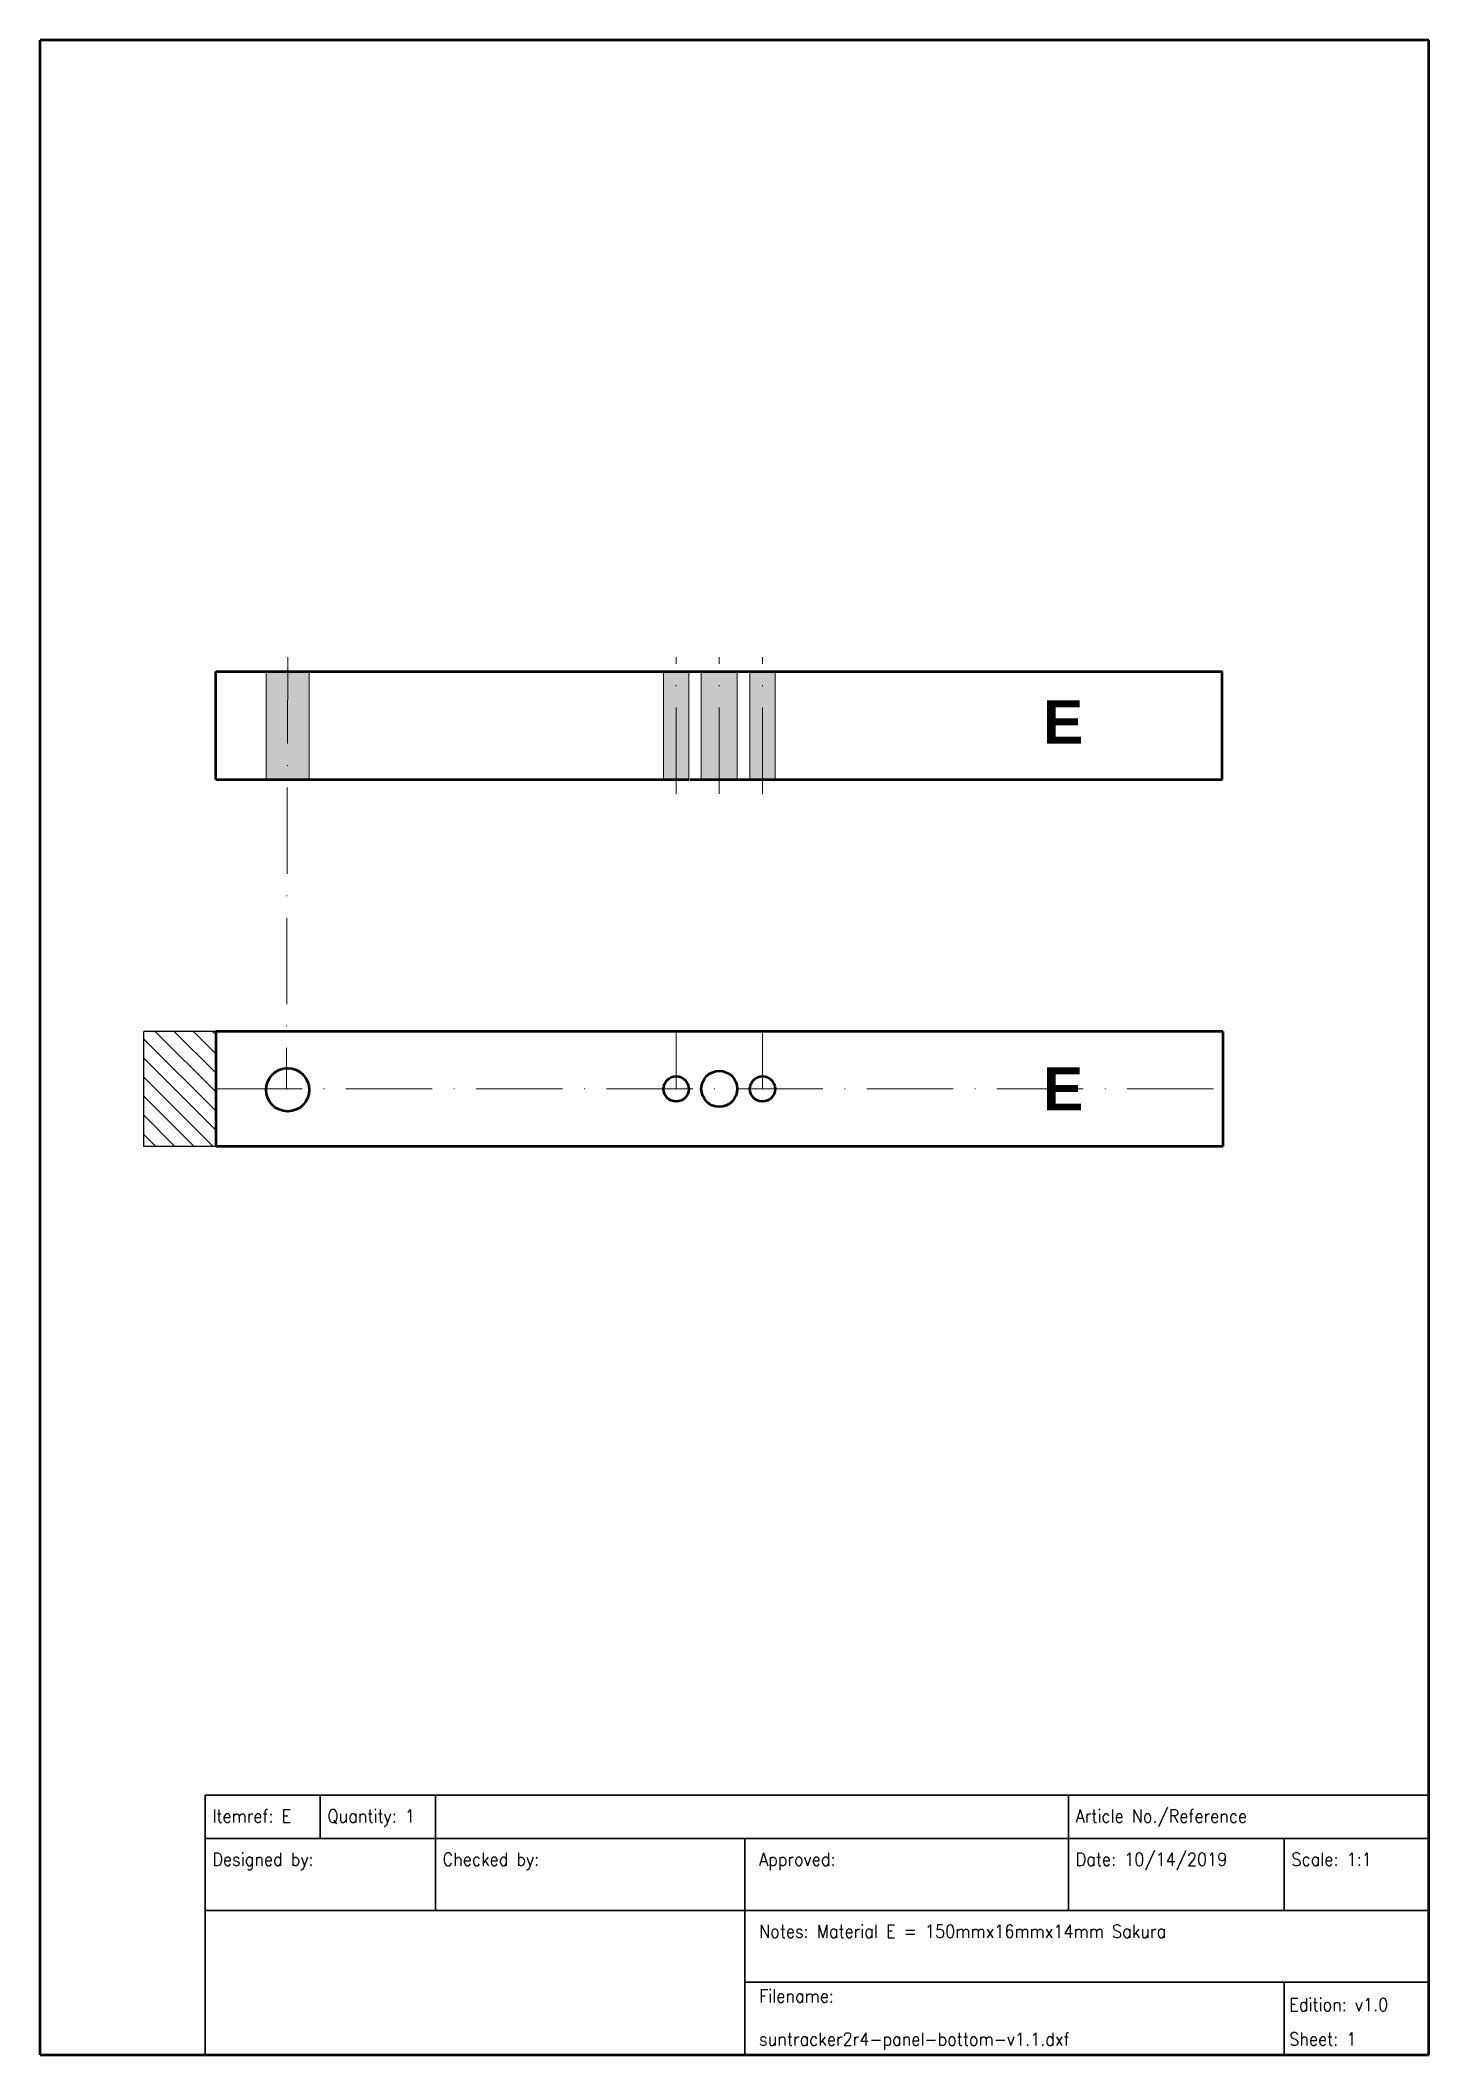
# Model space of a CAD drawing. Header units: millimetres. Extents: x -104 to 89, y -157 to 123.
import ezdxf

# ---------------------------------------------------------------- set-up
doc = ezdxf.new("R2010")
doc.units = ezdxf.units.MM
doc.header["$MEASUREMENT"] = 0
doc.linetypes.add('ACAD_ISO10W100', pattern=[18, 12, -3, 0, -3])
doc.layers.get('0').update_dxf_attribs({"color": 18, "lineweight": 25, "true_color": 0x000000})
for name, color, linetype, lineweight, true_color in [('Bottom Stand ... Construction', 176, 'ACAD_ISO10W100', 13, 0x000080), ('Bottom Stand ... Dimensions', 176, 'Continuous', 13, 0x000080), ('Bottom Stand ... Label ... Background', 18, 'Continuous', 35, 0x000000), ('Bottom Stand ... Label ... Frame', 18, 'Continuous', 50, 0x000000), ('Side Stand', 18, 'Continuous', 50, 0x000000), ('Side Stand ... Dimensions', 18, 'Continuous', 13, 0x000000), ('Side Stand ... Hole Hatch', 254, 'Continuous', 25, 0xcdccd0), ('Side Stand ... Label', 18, 'Continuous', 25, 0x000000)]:
    doc.layers.add(name, color=color, linetype=linetype, lineweight=lineweight, true_color=true_color)
doc.styles.add('textstyle11', font='Standard')
doc.styles.add('textstyle12', font='Standard')
doc.styles.add('textstyle13', font='Standard')
doc.styles.add('textstyle14', font='Standard')
doc.styles.add('textstyle15', font='Standard')
doc.styles.add('textstyle16', font='Standard')
doc.styles.add('textstyle17', font='Standard')
doc.styles.add('textstyle18', font='')
doc.styles.add('textstyle19', font='')
doc.styles.add('textstyle20', font='Standard')
doc.styles.add('textstyle21', font='Standard')
doc.styles.add('textstyle22', font='Standard')
doc.styles.add('textstyle23', font='Standard')
doc.styles.get('textstyle18').set_extended_font_data('Arial', bold=True)
doc.styles.get('textstyle19').set_extended_font_data('Arial', bold=True)

msp = doc.modelspace()

# ---------------------------------------------------------------- hatches: boundary and pattern name
at = {"layer": 'Bottom Stand ... Dimensions'}
h = msp.add_hatch(dxfattribs=at)
h.set_pattern_fill('ANSI31', color=256, scale=15, angle=180, style=0, pattern_type=0)
h.set_pattern_definition([(495, (0, 0), (-1.325825, -1.325825), [])])
h.paths.add_polyline_path([(-90, -31), (-90, -15), (-80, -15), (-80, -31)], flags=0)
at = {"layer": 'Side Stand ... Hole Hatch'}
for points in [[(-73, 20), (-73, 35), (-67, 35), (-67, 20)], [(-17.75, 20), (-17.75, 35), (-14.25, 35), (-14.25, 20)], [(-12.5, 20), (-12.5, 35), (-7.5, 35), (-7.5, 20)], [(-5.75, 20), (-5.75, 35), (-2.25, 35), (-2.25, 20)]]:
    msp.add_hatch(color=256, dxfattribs=at).paths.add_polyline_path(points, flags=0)

# ---------------------------------------------------------------- linework, layer by layer
for p, q in [((-80, -15), (-90, -15)), ((-90, -31), (-90, -15)), ((-80, -31), (-90, -31))]:
    msp.add_line(p, q)
at = {"layer": 'Bottom Stand ... Construction'}
for p, q in [((-70, 37), (-70.17, -23)), ((-16, 18), (-16, 37)), ((-10, 18), (-10, 37)), ((-4, 18), (-4, 37)), ((-16, -23), (-16, -15)), ((-4, -23), (-4, -15)), ((-80, -23), (60, -23))]:
    msp.add_line(p, q, dxfattribs=at)
at = {"layer": 'Bottom Stand ... Label ... Background', "linetype": 'Continuous'}
for p, q in [((-81.47, -121.18), (88.53, -121.18)), ((-81.47, -127.18), (-81.47, -121.18)), ((-65.47, -127.18), (-65.47, -121.18)), ((-49.47, -127.18), (-49.47, -121.18)), ((38.53, -127.18), (38.53, -121.18)), ((-81.47, -127.18), (88.53, -127.18)), ((-81.47, -157.18), (-81.47, -127.18)), ((-49.47, -137.18), (-49.47, -127.18)), ((-6.47, -137.18), (-6.47, -127.18)), ((38.53, -137.18), (38.53, -127.18)), ((68.53, -137.18), (68.53, -127.18)), ((-81.47, -137.18), (88.53, -137.18)), ((-6.47, -157.18), (-6.47, -137.18)), ((-6.47, -147.18), (88.53, -147.18)), ((68.53, -157.18), (68.53, -147.18)), ((-6.47, -157.18), (-6.47, -152.18))]:
    msp.add_line(p, q, dxfattribs=at)
at = {"layer": 'Bottom Stand ... Label ... Frame'}
for p, q in [((-104.39, -157.24), (-104.39, 122.76)), ((88.61, 122.76), (-104.39, 122.76)), ((88.61, -157.24), (88.61, 122.76)), ((-104.39, -157.24), (88.61, -157.24))]:
    msp.add_line(p, q, dxfattribs=at)
at = {"layer": 'Side Stand'}
for p, q in [((-80, 20), (-80, 35)), ((-80, 35), (-73, 35)), ((-73, 35), (-67, 35)), ((-67.56, 35), (-17.75, 35)), ((-17.75, 35), (-14.25, 35)), ((-14.25, 35), (-12.5, 35)), ((-12.5, 35), (-7.5, 35)), ((-7.5, 35), (-5.75, 35)), ((-5.75, 35), (-2.25, 35)), ((-2.25, 35), (59.88, 35)), ((59.88, 20), (59.88, 35)), ((-80, 20), (-73, 20)), ((-73, 20), (-67, 20)), ((-67, 20), (-17.75, 20)), ((-17.75, 20), (-14.25, 20)), ((-14.12, 20), (-12.5, 20)), ((-12.5, 20), (-7.5, 20)), ((-7.5, 20), (-5.75, 20)), ((-5.75, 20), (-2.25, 20)), ((-2.25, 20), (59.88, 20)), ((60, -15), (-80, -15)), ((-80, -15), (-80, -31)), ((60, -15), (60, -31)), ((60, -31), (-80, -31))]:
    msp.add_line(p, q, dxfattribs=at)
for centre, radius in [((-70, -23.12), 3), ((-16, -23), 1.75), ((-10, -23), 2.5), ((-4, -23), 1.75)]:
    msp.add_circle(centre, radius, dxfattribs=at)
at = {"layer": 'Side Stand ... Dimensions'}
for p, q in [((-73, 20), (-73, 35)), ((-67, 20), (-67, 35)), ((-17.75, 35), (-17.75, 20)), ((-14.25, 20), (-14.25, 35)), ((-12.5, 20), (-12.5, 35)), ((-7.5, 20), (-7.5, 35)), ((-5.75, 35), (-5.75, 20)), ((-2.25, 35), (-2.25, 20))]:
    msp.add_line(p, q, dxfattribs=at)

# ---------------------------------------------------------------- texts
at = {"layer": 'Bottom Stand ... Label ... Background', "linetype": 'Continuous', "lineweight": 25, "char_height": 1.8, "width": 100, "attachment_point": 1}
for s, insert, style in [('Itemref: E', (-80.47, -123.18), 'textstyle12'), ('Quantity: 1', (-64.47, -123.18), 'textstyle13'), ('Article No./Reference', (39.53, -123.18), 'textstyle14'), ('Designed by:', (-80.47, -129.18), 'textstyle15'), ('Checked by:', (-48.47, -129.18), 'textstyle16'), ('Approved:\\P\\P', (-4.47, -129.18), 'textstyle17'), ('Date: 10/14/2019', (39.53, -129.18), 'textstyle21'), ('Scale: 1:1', (69.53, -129.18), 'textstyle22'), ('Filename:\\P\\Psuntracker2r4-panel-bottom-v1.1.dxf', (-4.47, -148.18), 'textstyle20')]:
    msp.add_mtext(s, dxfattribs=dict(at, insert=insert, style=style))
at = {"layer": 'Bottom Stand ... Label ... Background', "linetype": 'Continuous', "lineweight": 25, "char_height": 1.8, "attachment_point": 1}
for s, insert, width, line_spacing_factor, style in [('Notes: Material E = 150mmx16mmx14mm Sakura', (-4.47, -139.18), 200, 1.5, 'textstyle11'), ('Edition: v1.0\\P\\PSheet: 1', (69.22, -149.37), 100, 0.8, 'textstyle23')]:
    msp.add_mtext(s, dxfattribs=dict(at, insert=insert, width=width, line_spacing_factor=line_spacing_factor, style=style))
at = {"layer": 'Side Stand ... Label', "char_height": 6, "attachment_point": 1}
for insert, style in [((35, 31), 'textstyle19'), ((35, -20), 'textstyle18')]:
    msp.add_mtext('E', dxfattribs=dict(at, insert=insert, style=style))

doc.saveas('drawing.dxf')
